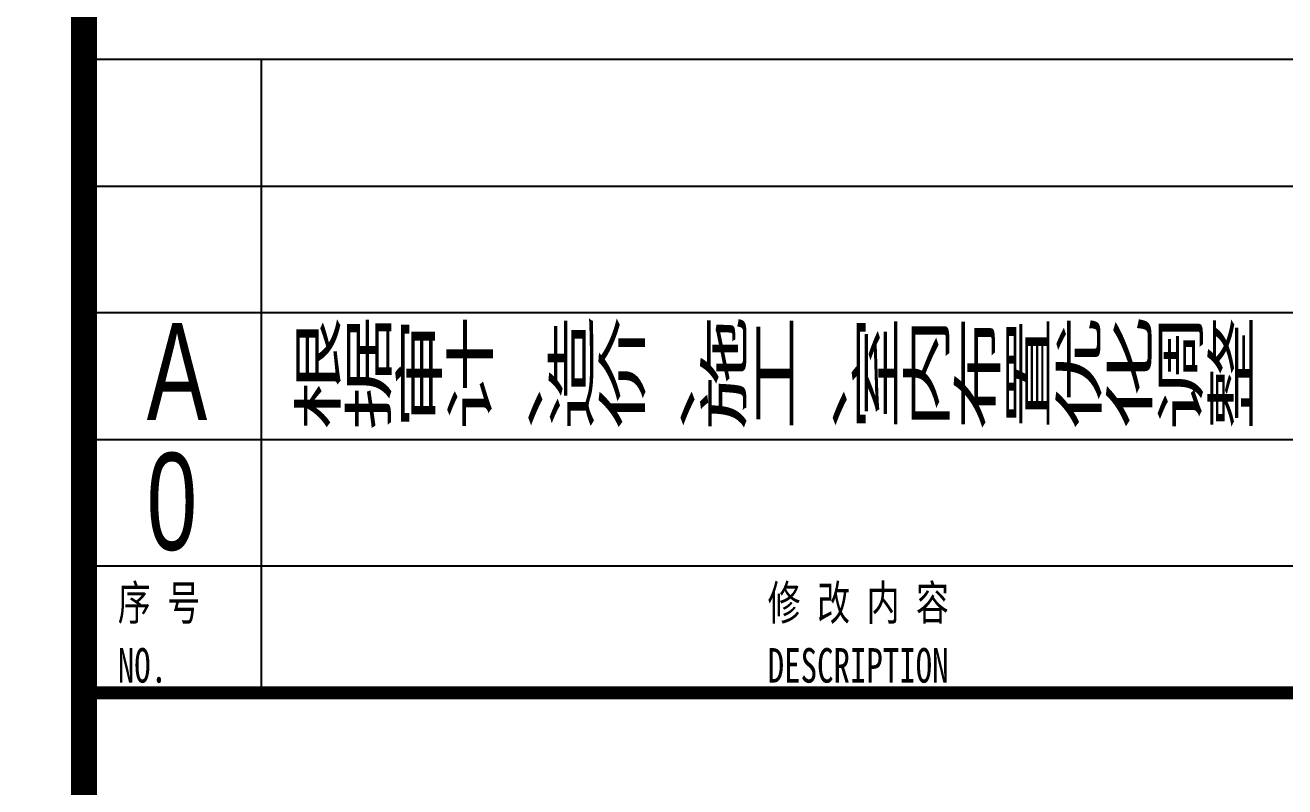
# Model space of a CAD drawing. Extents: x -8792 to 174344, y -43961 to 62816.
# Drawn here: x 156799 to 168474, y 40348 to 47411 of the extents above; entities that cross this region are included whole.
import ezdxf
from ezdxf.enums import TextEntityAlignment as Align
from ezdxf.xclip import XClip

# ---------------------------------------------------------------- set-up
doc = ezdxf.new("R2010")
doc.units = 0
doc.header["$LTSCALE"] = 50
doc.header["$XCLIPFRAME"] = 0
for name, color, linetype in [('2017_11-sheet-LOGO$0$C-SHET-TTLB', 11, 'Continuous'), ('2017_11-sheet-R$0$C-SHET-TTLB', 11, 'Continuous'), ('2017_11-sheet-R2$0$C-SHET-TTLB', 11, 'Continuous'), ('C-SHET-SHBD', 11, 'Continuous'), ('C-SHET-TTLB', 11, 'Continuous'), ('吊顶', 7, 'Continuous'), ('通-图框-文字', 4, 'Continuous')]:
    doc.layers.add(name, color=color, linetype=linetype)
doc.styles.add('2017_11-sheet-R2$0$SHEET-ECADI', font='', dxfattribs={"width": 0.7})
doc.styles.add('XD-2008', font='xd-hzs.shx', dxfattribs={"width": 0.7, "bigfont": 'xd-hztxt.shx'})
doc.styles.add('XD2008', font='@1romans.shx', dxfattribs={"width": 0.7, "bigfont": '!hztxt.shx'})
doc.styles.get('2017_11-sheet-R2$0$SHEET-ECADI').set_extended_font_data('SimHei')

# ---------------------------------------------------------------- blocks, each defined once
blk = doc.blocks.new('A$Cbd8d7c8c')
at = {"layer": '吊顶', "const_width": 3}
blk.add_lwpolyline([(36525, -42886, 0.056654), (31390, -41079), (30859, -40958, -0.112536), (21289, -36344, -0.028917), (3039, -19971, 0.413532), (-634, -19953), (-31398, -50353, 0.414781), (-31416, -54033, 0.170492), (123964, -129415, 0.412564), (126841, -127143), (136318, -48656, 1.269195), (87077, -54393)], format="xyb", dxfattribs=at)
blk = doc.blocks.new('华东院_土建2018EcadiA3_2022_02-sheet-LOGO', base_point=(415.294, 161.488))
at = {"layer": '2017_11-sheet-LOGO$0$C-SHET-TTLB'}
blk.add_lwpolyline([(340.294, 194.014, 0.6, 0.6, 0), (415.262, 194.014, 0.9, 0.9, 0)], format="xyseb", dxfattribs=at)
blk = doc.blocks.new('华东院_土建2018EcadiA3_2021_06-sheet-R', base_point=(415, 5))
at = {"layer": '2017_11-sheet-R$0$C-SHET-TTLB'}
blk.add_blockref('华东院_土建2018EcadiA3_2022_02-sheet-LOGO', (415.294, 161.488), dxfattribs=at)
blk = doc.blocks.new('华东院_土建2018EcadiA0_2021_06-sheet-R2', base_point=(415, 5))
at = {"layer": '2017_11-sheet-R2$0$C-SHET-TTLB'}
for p, q in [((340, 321.379), (414.499, 321.379)), ((347.914, 321.379), (347.914, 292)), ((340, 315.495), (414.499, 315.495)), ((340, 309.632), (414.499, 309.632)), ((340, 303.748), (414.499, 303.748)), ((340, 297.885), (414.499, 297.885)), ((340, 292), (414.499, 292))]:
    blk.add_line(p, q, dxfattribs=at)
at = {"layer": '2017_11-sheet-R2$0$C-SHET-TTLB', "style": '2017_11-sheet-R2$0$SHEET-ECADI', "width": 0.7}
for s, p in [('序 号', (341.271, 295.378)), ('修 改 内 容', (371.391, 295.378)), ('NO.', (341.271, 292.474)), ('DESCRIPTION', (371.391, 292.474))]:
    blk.add_text(s, height=1.6, dxfattribs=at).set_placement(p)
blk = doc.blocks.new('A$Ce60f285c')
at = {"layer": '2017_11-sheet-R$0$C-SHET-TTLB'}
blk.add_line((345.294, 199.014), (419.793, 199.014), dxfattribs=at)
at = {"layer": 'C-SHET-TTLB'}
blk.add_lwpolyline([(345, 297, 1.2, 1.2, 0), (345, 10.011, 0.9, 0.9, 0)], format="xyseb", dxfattribs=at)
for name, p in [('华东院_土建2018EcadiA3_2021_06-sheet-R', (420, 10)), ('华东院_土建2018EcadiA0_2021_06-sheet-R2', (420.294, -87.986))]:
    blk.add_blockref(name, p, dxfattribs=at)
at = {"layer": 'C-SHET-SHBD', "ltscale": 10, "style": 'XD2008'}
for s, width, p in [('A', 0.7, (347.902, 211.658)), ('根据审计、造价、施工、室内布置优化调整', 0.55, (354.639, 211.355)), ('0', 0.7, (347.902, 205.64))]:
    blk.add_text(s, height=4.5, dxfattribs=dict(at, width=width)).set_placement(p)
at = {"layer": 'C-SHET-SHBD', "style": 'XD2008', "width": 0.7}
for tag, p in [('审定人', (345.736, 128.403)), ('设总', (345.736, 118.195)), ('审核人', (345.736, 107.963)), ('专业负责人', (345.736, 97.755)), ('校对人', (345.736, 87.546)), ('设计人', (345.736, 77.639))]:
    blk.add_attdef(tag, p, '', height=2.8, dxfattribs=at)
for tag, p in [('阶段', (404.414, 27.046)), ('工程编号', (368.416, 27.046)), ('专业', (404.414, 19.691))]:
    blk.add_attdef(tag, text='', height=3.5, dxfattribs=at).set_placement(p, align=Align.MIDDLE_CENTER)
at = {"layer": 'C-SHET-SHBD', "style": 'XD2008', "width": 0.7, "flags": 1}
blk.add_attdef('日期', text='', height=3.5, dxfattribs=at).set_placement((368.416, 13.426), align=Align.MIDDLE_CENTER)
at = {"layer": '通-图框-文字', "style": 'XD-2008', "width": 0.7}
for tag, p in [('建设单位', (383.408, 70.61)), ('项目名称', (383.282, 58.428))]:
    blk.add_attdef(tag, text='', height=5, dxfattribs=at).set_placement(p, align=Align.MIDDLE_CENTER)
blk = doc.blocks.new('A$C6049850a')
at = {"ltscale": 10}
blk.add_blockref('A$Ce60f285c', (0, 0), dxfattribs=at)

msp = doc.modelspace()

# ---------------------------------------------------------------- block references
at = {"ltscale": 10, "xscale": 200, "yscale": 200, "zscale": 200}
msp.add_blockref('A$C6049850a', (88344.035, 1416.464), dxfattribs=at)
at = {"ltscale": 10}
ref = msp.add_blockref('A$Cbd8d7c8c', (22321.982, 94074.685), dxfattribs=at)
XClip(ref).set_block_clipping_path([(76291.0063025201, -72283.9918497168), (103268.9259821397, -47877.3086105986)])

doc.saveas('drawing.dxf')
